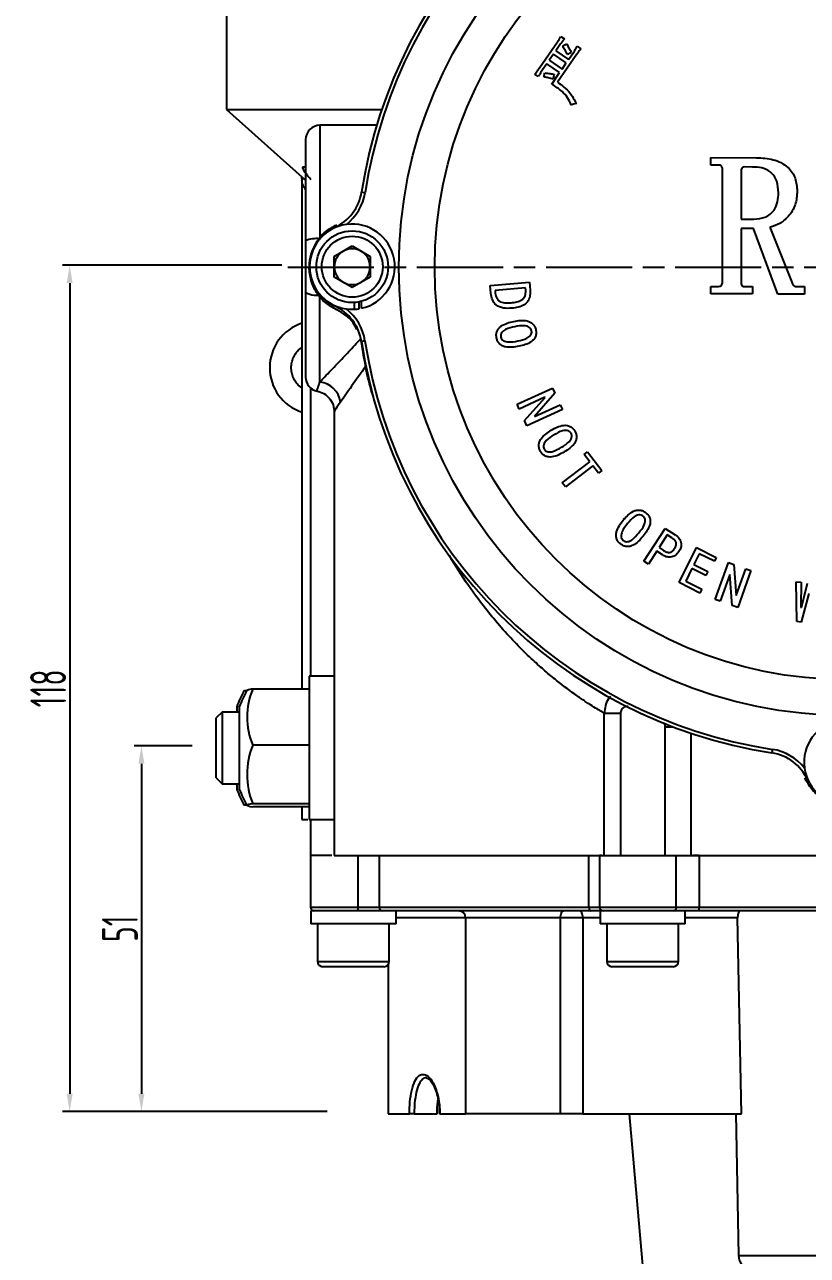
# Model space of a CAD drawing. Header units: millimetres. Extents: x 7829 to 9013, y 2050 to 2917.
# Drawn here: x 8588.3 to 8697.4, y 2568 to 2739.6 of the extents above; entities that cross this region are included whole.
import ezdxf

# ---------------------------------------------------------------- set-up
doc = ezdxf.new("R2010")
doc.units = ezdxf.units.MM
doc.linetypes.add('AM_ISO08W050', pattern=[18, 12, -1.5, 3, -1.5])
doc.layers.add('AM_5', color=3, linetype='Continuous', lineweight=25)
doc.layers.add('AM_7', color=4, linetype='AM_ISO08W050', lineweight=25)
doc.styles.add('工程字', font='gbenor.shx', dxfattribs={"width": 0.707, "bigfont": 'hztxt.shx'})
doc.dimstyles.new('AM_GB$0', dxfattribs={"dimtxt": 3.5, "dimasz": 2.5, "dimexe": 1, "dimexo": 1, "dimgap": 0.5, "dimtad": 1, "dimdsep": 46, "dimtxsty": '工程字', "dimcen": 0, "dimclrd": 256, "dimclre": 256, "dimclrt": 2, "dimadec": 0, "dimazin": 2, "dimtp": 0.1, "dimtm": 0.1, "dimtfac": 0.71, "dimtmove": 0, "dimatfit": 3, "dimfxl": 0, "dimlwd": -1, "dimlwe": -1, "dimarcsym": 0})

# ---------------------------------------------------------------- blocks, each defined once
blk = doc.blocks.new('*D31')
at = {"layer": 'AM_5', "transparency": 16777216}
for p, q in [((8602.99, 2794.08), (8602.99, 2895.52)), ((8818.97, 2894.52), (8605.49, 2894.52)), ((8821.47, 2726.28), (8821.47, 2895.52))]:
    blk.add_line(p, q, dxfattribs=at)
for points in [[(8605.49, 2894.94), (8605.49, 2894.11), (8602.99, 2894.52)], [(8818.97, 2894.94), (8818.97, 2894.11), (8821.47, 2894.52)]]:
    blk.add_solid(points, dxfattribs=at)
at = {"layer": 'Defpoints', "color": 0}
for p in [(8602.99, 2894.52), (8602.99, 2793.08), (8821.47, 2725.28)]:
    blk.add_point(p, dxfattribs=at)
at = {"layer": 'AM_5', "color": 2, "transparency": 16777216, "insert": (8710.95, 2897.52), "char_height": 5, "attachment_point": 5, "style": '工程字'}
blk.add_mtext('215', dxfattribs=at)
blk = doc.blocks.new('*D32')
at = {"layer": 'AM_5', "transparency": 16777216}
for p, q in [((8624.2, 2706.08), (8593.61, 2706.08)), ((8594.61, 2703.58), (8594.61, 2590.58)), ((8630.49, 2588.08), (8593.61, 2588.08))]:
    blk.add_line(p, q, dxfattribs=at)
for points in [[(8594.19, 2703.58), (8595.02, 2703.58), (8594.61, 2706.08)], [(8594.19, 2590.58), (8595.02, 2590.58), (8594.61, 2588.08)]]:
    blk.add_solid(points, dxfattribs=at)
at = {"layer": 'Defpoints', "color": 0}
for p in [(8625.2, 2706.08), (8594.61, 2588.08), (8631.49, 2588.08)]:
    blk.add_point(p, dxfattribs=at)
at = {"layer": 'AM_5', "color": 2, "transparency": 16777216, "insert": (8591.61, 2647.08), "char_height": 5, "attachment_point": 5, "rotation": 90, "style": '工程字'}
blk.add_mtext('118', dxfattribs=at)
blk = doc.blocks.new('*D33')
at = {"layer": 'AM_5', "transparency": 16777216}
for p, q in [((8611.7, 2639.08), (8603.61, 2639.08)), ((8604.61, 2636.58), (8604.61, 2590.58)), ((8630.49, 2588.08), (8603.61, 2588.08))]:
    blk.add_line(p, q, dxfattribs=at)
for points in [[(8604.19, 2636.58), (8605.02, 2636.58), (8604.61, 2639.08)], [(8604.19, 2590.58), (8605.02, 2590.58), (8604.61, 2588.08)]]:
    blk.add_solid(points, dxfattribs=at)
at = {"layer": 'Defpoints', "color": 0}
for p in [(8612.7, 2639.08), (8604.61, 2588.08), (8631.49, 2588.08)]:
    blk.add_point(p, dxfattribs=at)
at = {"layer": 'AM_5', "color": 2, "transparency": 16777216, "insert": (8601.61, 2613.58), "char_height": 5, "attachment_point": 5, "rotation": 90, "style": '工程字'}
blk.add_mtext('51', dxfattribs=at)

msp = doc.modelspace()

# ---------------------------------------------------------------- linework, layer by layer
at = {"color": 7, "linetype": 'Continuous', "lineweight": 25}
for p, q in [((8616.491, 2760.779), (8616.491, 2727.779)), ((8660.102, 2733.573), (8662.609, 2737.2)), ((8663.03, 2736.91), (8662.376, 2735.964)), ((8663.092, 2737.955), (8663.565, 2737.628)), ((8665.364, 2736.576), (8665.862, 2736.232)), ((8662.048, 2735.49), (8661.449, 2734.623)), ((8661.449, 2734.623), (8663.236, 2733.388)), ((8663.835, 2734.254), (8662.048, 2735.49)), ((8662.376, 2735.964), (8664.163, 2734.728)), ((8665.31, 2735.488), (8662.603, 2731.573)), ((8664.163, 2734.728), (8664.89, 2735.779)), ((8661.122, 2734.151), (8660.522, 2733.283)), ((8662.909, 2732.915), (8661.122, 2734.151)), ((8661.8, 2731.311), (8662.909, 2732.915)), ((8663.236, 2733.388), (8663.835, 2734.254)), ((8659.913, 2732.346), (8659.44, 2732.673)), ((8616.491, 2727.779), (8626.996, 2718.345)), ((8616.491, 2727.779), (8638.12, 2727.779)), ((8637.413, 2725.572), (8629.491, 2725.572)), ((8629.491, 2725.572), (8629.491, 2709.747)), ((8683.991, 2720.019), (8683.992, 2721.06)), ((8683.992, 2721.06), (8690.365, 2721.053)), ((8684.898, 2720.018), (8683.991, 2720.019)), ((8685.592, 2703.718), (8685.609, 2719.399)), ((8689.79, 2719.752), (8688.635, 2719.754)), ((8626.918, 2718.358), (8626.991, 2717.895)), ((8626.955, 2718.383), (8626.937, 2718.371)), ((8626.961, 2718.389), (8627.001, 2718.35)), ((8626.991, 2717.895), (8626.991, 2646.969)), ((8688.211, 2719.16), (8688.204, 2712.466)), ((8635.299, 2716.265), (8635.793, 2716.189)), ((8688.204, 2712.466), (8689.993, 2712.464)), ((8631.535, 2711.33), (8631.56, 2711.275)), ((8688.203, 2711.165), (8688.194, 2703.694)), ((8689.927, 2711.163), (8688.203, 2711.165)), ((8693.321, 2702.05), (8689.927, 2711.163)), ((8692.213, 2711.368), (8695.27, 2703.683)), ((8631.491, 2707.299), (8633.991, 2708.742)), ((8631.491, 2704.412), (8631.491, 2707.299)), ((8633.991, 2708.742), (8636.491, 2707.299)), ((8636.491, 2707.299), (8636.491, 2704.412)), ((8627.991, 2705.779), (8628.025, 2706.015)), ((8633.991, 2702.969), (8631.491, 2704.412)), ((8636.491, 2704.412), (8633.991, 2702.969)), ((8653.23, 2703.22), (8658.688, 2703.691)), ((8653.324, 2702.135), (8653.23, 2703.22)), ((8658.145, 2702.905), (8653.9, 2702.538)), ((8653.9, 2702.538), (8653.93, 2702.187)), ((8658.175, 2702.554), (8658.145, 2702.905)), ((8658.688, 2703.691), (8658.781, 2702.606)), ((8683.971, 2702.06), (8683.972, 2703.101)), ((8689.807, 2702.054), (8683.971, 2702.06)), ((8683.972, 2703.101), (8684.879, 2703.1)), ((8688.641, 2703.096), (8689.808, 2703.095)), ((8689.808, 2703.095), (8689.807, 2702.054)), ((8697.042, 2702.046), (8693.321, 2702.05)), ((8695.876, 2703.088), (8697.043, 2703.087)), ((8697.043, 2703.087), (8697.042, 2702.046)), ((8629.491, 2689.777), (8629.491, 2701.81)), ((8631.523, 2700.386), (8631.548, 2700.441)), ((8634.31, 2699.924), (8634.31, 2700.865)), ((8634.966, 2699.996), (8634.966, 2700.951)), ((8635.268, 2700.054), (8635.268, 2701.021)), ((8635.298, 2695.295), (8635.188, 2695.68)), ((8635.77, 2695.518), (8635.275, 2695.442)), ((8628.162, 2688.983), (8628.162, 2648.779)), ((8656.965, 2686.687), (8661.919, 2688.948)), ((8661.919, 2688.948), (8662.25, 2688.223)), ((8657.27, 2686.02), (8656.965, 2686.687)), ((8660.862, 2687.66), (8657.27, 2686.02)), ((8658.011, 2684.397), (8660.875, 2687.631)), ((8662.25, 2688.223), (8659.385, 2684.99)), ((8659.398, 2684.961), (8662.991, 2686.601)), ((8660.875, 2687.631), (8660.862, 2687.66)), ((8662.991, 2686.601), (8663.295, 2685.935)), ((8631.491, 2685.622), (8631.491, 2623.779)), ((8663.295, 2685.935), (8658.341, 2683.674)), ((8659.385, 2684.99), (8659.398, 2684.961)), ((8658.341, 2683.674), (8658.011, 2684.397)), ((8666.322, 2679.683), (8666.8, 2680.052)), ((8666.8, 2680.052), (8668.797, 2677.463)), ((8663.277, 2675.732), (8667.097, 2678.678)), ((8667.544, 2678.099), (8663.723, 2675.153)), ((8667.097, 2678.678), (8666.322, 2679.683)), ((8668.319, 2677.094), (8667.544, 2678.099)), ((8668.797, 2677.463), (8668.319, 2677.094)), ((8663.723, 2675.153), (8663.277, 2675.732)), ((8671.951, 2670.621), (8671.799, 2670.754)), ((8674.665, 2664.79), (8677.621, 2669.384)), ((8677.911, 2668.476), (8676.77, 2666.702)), ((8677.621, 2669.384), (8679.018, 2668.485)), ((8678.529, 2668.078), (8677.911, 2668.476)), ((8676.442, 2666.192), (8675.282, 2664.392)), ((8677.221, 2665.691), (8676.442, 2666.192)), ((8676.77, 2666.702), (8677.387, 2666.304)), ((8679.548, 2661.815), (8681.965, 2666.713)), ((8681.965, 2666.713), (8684.743, 2665.342)), ((8675.282, 2664.392), (8674.665, 2664.79)), ((8682.354, 2665.844), (8681.605, 2664.326)), ((8681.605, 2664.326), (8683.553, 2663.364)), ((8684.474, 2664.797), (8682.354, 2665.844)), ((8684.743, 2665.342), (8684.474, 2664.797)), ((8684.59, 2659.474), (8686.43, 2664.625)), ((8686.43, 2664.625), (8687.184, 2664.356)), ((8687.184, 2664.356), (8687.505, 2660.028)), ((8681.336, 2663.782), (8680.474, 2662.035)), ((8683.284, 2662.82), (8681.336, 2663.782)), ((8683.553, 2663.364), (8683.284, 2662.82)), ((8686.619, 2662.962), (8685.284, 2659.226)), ((8686.648, 2662.951), (8686.619, 2662.962)), ((8686.971, 2658.624), (8686.648, 2662.951)), ((8687.536, 2660.018), (8688.871, 2663.754)), ((8689.563, 2663.506), (8687.723, 2658.354)), ((8688.871, 2663.754), (8689.563, 2663.506)), ((8682.469, 2660.373), (8679.548, 2661.815)), ((8680.474, 2662.035), (8682.737, 2660.917)), ((8682.737, 2660.917), (8682.469, 2660.373)), ((8695.887, 2661.947), (8696.582, 2661.868)), ((8695.953, 2656.398), (8695.887, 2661.947)), ((8696.582, 2661.868), (8696.534, 2658.381)), ((8696.597, 2658.374), (8697.467, 2661.766)), ((8685.284, 2659.226), (8684.59, 2659.474)), ((8687.505, 2660.028), (8687.536, 2660.018)), ((8697.62, 2660.306), (8696.585, 2656.325)), ((8687.723, 2658.354), (8686.971, 2658.624)), ((8696.534, 2658.381), (8696.597, 2658.374)), ((8696.585, 2656.325), (8695.953, 2656.398)), ((8631.491, 2648.779), (8627.991, 2648.779)), ((8618.963, 2646.779), (8619.331, 2646.779)), ((8627.991, 2646.969), (8620.124, 2646.969)), ((8615.853, 2643.779), (8615.041, 2642.967)), ((8618.256, 2643.779), (8615.853, 2643.779)), ((8615.853, 2643.779), (8615.853, 2633.779)), ((8617.888, 2644.529), (8617.888, 2643.779)), ((8618.256, 2644.529), (8618.256, 2633.029)), ((8615.041, 2634.591), (8615.041, 2642.967)), ((8669.136, 2623.779), (8669.136, 2643.608)), ((8669.136, 2643.608), (8671.396, 2643.608)), ((8671.396, 2643.608), (8671.396, 2623.779)), ((8677.624, 2623.779), (8677.624, 2641.724)), ((8677.624, 2641.724), (8678.717, 2641.724)), ((8681.212, 2640.833), (8681.212, 2623.779)), ((8627.991, 2639.174), (8620.124, 2639.174)), ((8692.581, 2638.58), (8692.505, 2638.086)), ((8615.041, 2634.591), (8615.853, 2633.779)), ((8615.853, 2633.779), (8618.256, 2633.779)), ((8617.888, 2633.779), (8617.888, 2633.029)), ((8619.331, 2630.779), (8618.963, 2630.779)), ((8627.991, 2630.984), (8620.124, 2630.984)), ((8627.991, 2630.588), (8620.124, 2630.588)), ((8626.991, 2630.588), (8626.991, 2628.779)), ((8627.991, 2628.779), (8631.491, 2628.779)), ((8628.162, 2628.779), (8628.162, 2623.779)), ((8628.162, 2623.779), (8628.162, 2616.579)), ((8631.14, 2623.779), (8628.162, 2623.779)), ((8634.816, 2616.579), (8634.816, 2623.779)), ((8637.77, 2623.779), (8637.77, 2616.579)), ((8666.985, 2616.579), (8666.985, 2623.779)), ((8668.481, 2623.779), (8668.481, 2616.579)), ((8671.396, 2623.779), (8677.624, 2623.779)), ((8679.161, 2616.579), (8679.161, 2623.779)), ((8682.333, 2623.779), (8681.496, 2623.779)), ((8682.333, 2623.779), (8682.333, 2616.579)), ((8628.162, 2616.579), (8634.816, 2616.579)), ((8634.816, 2616.579), (8637.77, 2616.579)), ((8637.77, 2616.579), (8666.985, 2616.579)), ((8666.985, 2616.579), (8668.481, 2616.579)), ((8668.481, 2616.579), (8679.161, 2616.579)), ((8679.161, 2616.579), (8682.333, 2616.579)), ((8682.333, 2616.579), (8723.649, 2616.579)), ((8628.222, 2616.079), (8628.222, 2614.279)), ((8636.155, 2616.079), (8628.222, 2616.079)), ((8638.208, 2616.079), (8636.155, 2616.079)), ((8667.226, 2616.079), (8638.208, 2616.079)), ((8640.102, 2614.279), (8640.102, 2616.079)), ((8649.797, 2615.079), (8640.102, 2615.079)), ((8649.797, 2615.079), (8649.797, 2587.779)), ((8663.021, 2615.079), (8649.797, 2615.079)), ((8663.021, 2587.779), (8663.021, 2615.079)), ((8666.156, 2615.079), (8663.021, 2615.079)), ((8666.156, 2615.079), (8666.156, 2587.779)), ((8668.541, 2615.079), (8666.156, 2615.079)), ((8668.541, 2616.079), (8667.226, 2616.079)), ((8668.541, 2616.079), (8668.541, 2614.279)), ((8679.847, 2616.079), (8668.541, 2616.079)), ((8682.472, 2616.079), (8679.847, 2616.079)), ((8680.421, 2614.279), (8680.421, 2616.079)), ((8687.72, 2615.079), (8680.421, 2615.079)), ((8723.51, 2616.079), (8682.472, 2616.079)), ((8688.261, 2587.779), (8687.72, 2615.079)), ((8640.102, 2614.279), (8628.222, 2614.279)), ((8629.162, 2614.279), (8629.162, 2609.029)), ((8639.162, 2609.029), (8639.162, 2614.279)), ((8680.421, 2614.279), (8668.541, 2614.279)), ((8669.481, 2614.279), (8669.481, 2609.029)), ((8679.481, 2609.029), (8679.481, 2614.279)), ((8629.162, 2609.029), (8630.627, 2609.029)), ((8631.157, 2608.279), (8629.912, 2608.279)), ((8630.627, 2609.029), (8639.162, 2609.029)), ((8638.412, 2608.279), (8631.157, 2608.279)), ((8638.991, 2608.552), (8638.991, 2587.779)), ((8669.481, 2609.029), (8674.481, 2609.029)), ((8674.481, 2608.279), (8670.231, 2608.279)), ((8674.481, 2609.029), (8679.481, 2609.029)), ((8678.731, 2608.279), (8674.481, 2608.279)), ((8638.991, 2587.779), (8641.964, 2587.779)), ((8642.632, 2587.779), (8641.964, 2587.779)), ((8642.632, 2587.779), (8645.838, 2587.779)), ((8646.206, 2587.779), (8646.15, 2587.779)), ((8646.206, 2587.779), (8649.797, 2587.779)), ((8663.021, 2587.779), (8649.797, 2587.779)), ((8666.156, 2587.779), (8663.021, 2587.779)), ((8666.156, 2587.779), (8688.261, 2587.779)), ((8672.591, 2587.779), (8678.468, 2520.605)), ((8687.485, 2587.779), (8687.83, 2568.044)), ((8687.83, 2568.044), (8718.153, 2568.044))]:
    msp.add_line(p, q, dxfattribs=at)
at = {"color": 7, "linetype": 'Continuous', "lineweight": 25, "flags": 128}
for points in [[(8629.491, 2701.81), (8629.101, 2701.821), (8628.726, 2701.853), (8628.38, 2701.905), (8628.077, 2701.975), (8627.828, 2702.06), (8627.643, 2702.157), (8627.53, 2702.263), (8627.491, 2702.373)], [(8620.124, 2630.984), (8619.779, 2630.936), (8619.531, 2630.886), (8619.381, 2630.837), (8619.331, 2630.786), (8619.381, 2630.736), (8619.531, 2630.686), (8619.779, 2630.637), (8620.124, 2630.588)], [(8666.985, 2616.579), (8666.989, 2616.481), (8667.003, 2616.388), (8667.025, 2616.301), (8667.056, 2616.225), (8667.092, 2616.163), (8667.134, 2616.117), (8667.179, 2616.088), (8667.226, 2616.079)], [(8682.472, 2616.079), (8682.445, 2616.088), (8682.419, 2616.117), (8682.395, 2616.163), (8682.374, 2616.225), (8682.356, 2616.301), (8682.344, 2616.388), (8682.336, 2616.481), (8682.333, 2616.579)], [(8663.021, 2615.079), (8663.03, 2615.274), (8663.057, 2615.462), (8663.1, 2615.634), (8663.159, 2615.786), (8663.23, 2615.91), (8663.311, 2616.003), (8663.399, 2616.06), (8663.49, 2616.079)], [(8666.156, 2615.079), (8666.145, 2615.274), (8666.112, 2615.462), (8666.059, 2615.634), (8665.987, 2615.786), (8665.9, 2615.91), (8665.8, 2616.003), (8665.693, 2616.06), (8665.58, 2616.079)]]:
    msp.add_lwpolyline(points, dxfattribs=at)
at = {"color": 7, "linetype": 'Continuous', "lineweight": 25}
for centre, radius in [((8702.991, 2705.779), 62.5), ((8702.991, 2705.779), 57.5), ((8633.991, 2705.855), 5), ((8633.991, 2705.855), 4.25)]:
    msp.add_circle(centre, radius, dxfattribs=at)
for centre, radius, start, end in [((8702.991, 2705.779), 68.5, 98.67897, 171.19414), ((8702.991, 2705.779), 68, 98.67897, 171.19414), ((8629.491, 2723.572), 2, 90, 180), ((8628.875, 2717.26), 6.5, 294.1596, 351.19414), ((8628.875, 2717.26), 7, 307.935, 351.19414), ((8633.991, 2705.855), 6, 114.1596, 245.71351), ((8633.991, 2705.855), 5.94, 282.41467, 273.08092), ((8628.975, 2706.196), 3.58, 82.77519, 114.48301), ((8633.991, 2705.855), 2.5, 120, 180), ((8633.991, 2705.855), 2.5, 60, 120), ((8633.991, 2705.855), 2.5, 0, 60), ((8633.991, 2705.855), 2.5, 180, 240), ((8633.991, 2705.855), 2.5, 300, 0), ((8633.991, 2705.855), 2.5, 240, 300), ((8628.85, 2694.462), 6.5, 8.67897, 65.71351), ((8628.85, 2694.462), 7, 8.67897, 51.9381), ((8633.991, 2705.855), 5.94, 273.08092, 279.44149), ((8628.991, 2691.779), 6.5, 107.92021, 252.07979), ((8702.991, 2705.779), 68.5, 188.67897, 261.19414), ((8702.991, 2705.779), 68, 188.67897, 261.19414), ((8629.491, 2690.478), 2, 180, 259.41639), ((8629.135, 2686.547), 3.249, 7.78284, 83.71366), ((8632.819, 2638.779), 16, 150, 158.93818), ((8633.187, 2638.779), 16, 149.96964, 158.93818), ((8629.331, 2643.072), 9.998, 157.05661, 202.94339), ((8620.103, 2645.27), 1.699, 89.29725, 116.85264), ((8702.915, 2636.779), 5.94, 12.41467, 3.08092), ((8630.323, 2635.079), 10.991, 158.12381, 201.87619), ((8691.51, 2631.663), 7, 37.935, 81.19414), ((8691.51, 2631.663), 6.5, 24.1596, 81.19414), ((8632.819, 2638.779), 16, 201.06182, 210), ((8633.187, 2638.779), 16, 201.06182, 210.03036), ((8628.662, 2616.579), 0.5, 180, 270), ((8633.629, 2616.455), 1.193, 341.61151, 5.94028), ((8638.241, 2616.55), 0.472, 176.45326, 265.94788), ((8668.981, 2616.579), 0.5, 180, 270), ((8678.708, 2616.53), 0.455, 277.92066, 6.17043), ((8648.797, 2615.079), 1, 0, 90), ((8629.912, 2609.029), 0.75, 180, 270), ((8638.412, 2609.029), 0.75, 270, 0), ((8670.231, 2609.029), 0.75, 180, 270), ((8678.731, 2609.029), 0.75, 270, 0), ((8689.829, 2568.079), 2, 181, 270)]:
    msp.add_arc(centre, radius, start, end, dxfattribs=at)
for points, knots in [([(8662.609, 2737.2), (8662.703, 2737.339), (8662.87, 2737.586), (8663.024, 2737.842), (8663.092, 2737.955)], [0, 0, 0, 0, 0.55998517, 1, 1, 1, 1]), ([(8663.565, 2737.628), (8663.461, 2737.497), (8663.276, 2737.262), (8663.105, 2737.018), (8663.03, 2736.91)], [0, 0, 0, 0, 0.55998233, 1, 1, 1, 1]), ([(8663.291, 2736.613), (8663.411, 2736.66), (8663.625, 2736.745), (8663.816, 2736.874), (8663.9, 2736.93)], [0, 0, 0, 0, 0.5600947, 1, 1, 1, 1]), ([(8664.015, 2735.414), (8663.891, 2735.645), (8663.67, 2736.057), (8663.407, 2736.443), (8663.291, 2736.613)], [0, 0, 0, 0, 0.56002331, 1, 1, 1, 1]), ([(8663.9, 2736.93), (8663.969, 2736.791), (8664.082, 2736.562), (8664.255, 2736.25), (8664.399, 2735.984), (8664.489, 2735.804), (8664.534, 2735.715)], [0, 0, 0, 0, 0.3399647, 0.5599825, 0.7799972, 1, 1, 1, 1]), ([(8664.89, 2735.779), (8664.981, 2735.927), (8665.143, 2736.19), (8665.296, 2736.458), (8665.364, 2736.576)], [0, 0, 0, 0, 0.5600049, 1, 1, 1, 1]), ([(8664.534, 2735.715), (8664.433, 2735.666), (8664.252, 2735.579), (8664.087, 2735.464), (8664.015, 2735.414)], [0, 0, 0, 0, 0.5597588, 1, 1, 1, 1]), ([(8665.862, 2736.232), (8665.754, 2736.097), (8665.562, 2735.855), (8665.387, 2735.6), (8665.31, 2735.488)], [0, 0, 0, 0, 0.5599127, 1, 1, 1, 1]), ([(8659.44, 2732.673), (8659.567, 2732.839), (8659.793, 2733.134), (8660.008, 2733.439), (8660.102, 2733.573)], [0, 0, 0, 0, 0.5599904, 1, 1, 1, 1]), ([(8660.522, 2733.283), (8660.405, 2733.11), (8660.197, 2732.801), (8659.999, 2732.485), (8659.913, 2732.346)], [0, 0, 0, 0, 0.5599939, 1, 1, 1, 1]), ([(8660.753, 2732.269), (8660.764, 2732.383), (8660.783, 2732.587), (8660.813, 2732.789), (8660.826, 2732.878)], [0, 0, 0, 0, 0.5599761, 1, 1, 1, 1]), ([(8662.016, 2732.018), (8661.784, 2732.082), (8661.369, 2732.198), (8660.941, 2732.247), (8660.753, 2732.269)], [0, 0, 0, 0, 0.5599048, 1, 1, 1, 1]), ([(8660.826, 2732.878), (8661.075, 2732.847), (8661.519, 2732.791), (8661.958, 2732.701), (8662.151, 2732.662)], [0, 0, 0, 0, 0.5600374, 1, 1, 1, 1]), ([(8664.517, 2728.385), (8664.366, 2728.737), (8664.065, 2729.441), (8663.122, 2730.45), (8662.302, 2730.984), (8661.8, 2731.311)], [0, 0, 0, 0, 0.2800029, 0.5596281, 1, 1, 1, 1]), ([(8662.151, 2732.662), (8662.119, 2732.543), (8662.062, 2732.331), (8662.03, 2732.113), (8662.016, 2732.018)], [0, 0, 0, 0, 0.5601524, 1, 1, 1, 1]), ([(8662.603, 2731.573), (8663.222, 2731.123), (8664.327, 2730.319), (8664.959, 2729.115), (8665.237, 2728.585)], [0, 0, 0, 0, 0.5605856, 1, 1, 1, 1]), ([(8665.237, 2728.585), (8665.097, 2728.566), (8664.847, 2728.532), (8664.618, 2728.43), (8664.517, 2728.385)], [0, 0, 0, 0, 0.5607327, 1, 1, 1, 1]), ([(8627.491, 2723.529), (8627.491, 2723.518), (8627.491, 2723.491), (8627.491, 2722.831), (8627.491, 2721.617), (8627.491, 2719.841), (8627.491, 2717.608), (8627.491, 2715.038), (8627.491, 2712.297), (8627.491, 2710.386), (8627.491, 2709.454)], [0, 0, 0, 0, 0.0933392, 0.2204792, 0.3521561, 0.4862245, 0.6202929, 0.7519698, 0.8791099, 1, 1, 1, 1]), ([(8690.365, 2721.053), (8691.143, 2721.014), (8692.695, 2720.936), (8694.707, 2719.943), (8695.884, 2718.228), (8695.972, 2717.001), (8696.017, 2716.386)], [0, 0, 0, 0, 0.2810392, 0.5602761, 0.7796325, 1, 1, 1, 1]), ([(8628.292, 2717.959), (8628.22, 2718.036), (8627.733, 2718.557), (8627.245, 2719.244), (8626.986, 2719.843), (8627.362, 2719.789), (8627.504, 2719.768)], [0, 0, 0, 0, 0.0621952, 0.4222236, 0.7811657, 1, 1, 1, 1]), ([(8685.609, 2719.399), (8685.607, 2719.467), (8685.602, 2719.605), (8685.538, 2719.807), (8685.308, 2720.022), (8685.067, 2720.02), (8684.898, 2720.018)], [0, 0, 0, 0, 0.1859236, 0.3761413, 0.5613875, 1, 1, 1, 1]), ([(8688.635, 2719.754), (8688.565, 2719.746), (8688.459, 2719.734), (8688.341, 2719.655), (8688.21, 2719.488), (8688.211, 2719.306), (8688.211, 2719.16)], [0, 0, 0, 0, 0.2501997, 0.3760768, 0.5013562, 1, 1, 1, 1]), ([(8693.414, 2716.157), (8693.379, 2716.705), (8693.311, 2717.797), (8692.408, 2719.138), (8691.076, 2719.695), (8690.219, 2719.733), (8689.79, 2719.752)], [0, 0, 0, 0, 0.2805488, 0.5587988, 0.7789009, 1, 1, 1, 1]), ([(8627.491, 2716.631), (8627.386, 2716.775), (8627.17, 2717.072), (8627.02, 2717.494), (8627, 2717.77), (8626.991, 2717.895)], [0, 0, 0, 0, 0.3421383, 0.7020457, 1, 1, 1, 1]), ([(8627.001, 2718.35), (8627.037, 2718.315), (8627.17, 2718.184), (8627.356, 2718.054), (8627.491, 2717.959)], [0, 0, 0, 0, 0.2724192, 1, 1, 1, 1]), ([(8689.993, 2712.464), (8690.528, 2712.518), (8691.596, 2712.624), (8692.839, 2713.595), (8693.353, 2714.9), (8693.393, 2715.738), (8693.414, 2716.157)], [0, 0, 0, 0, 0.279886, 0.5587107, 0.7788981, 1, 1, 1, 1]), ([(8696.017, 2716.386), (8695.975, 2715.742), (8695.893, 2714.455), (8694.916, 2712.907), (8693.665, 2711.803), (8692.696, 2711.513), (8692.213, 2711.368)], [0, 0, 0, 0, 0.2803628, 0.5596047, 0.780272, 1, 1, 1, 1]), ([(8628.743, 2708.678), (8628.833, 2708.892), (8629.164, 2709.679), (8630.207, 2710.793), (8631.287, 2711.403), (8631.828, 2711.708)], [0, 0, 0, 0, 0.1575678, 0.5787839, 1, 1, 1, 1]), ([(8627.491, 2709.454), (8627.491, 2708.858), (8627.491, 2707.672), (8627.491, 2706.039), (8627.491, 2704.621), (8627.491, 2703.536), (8627.491, 2702.756), (8627.491, 2702.373)], [0, 0, 0, 0, 0.25100625, 0.50011387, 0.66505376, 0.83519405, 1, 1, 1, 1]), ([(8627.491, 2702.373), (8627.491, 2701.475), (8627.491, 2699.634), (8627.491, 2697.086), (8627.491, 2694.779), (8627.491, 2692.869), (8627.491, 2691.481), (8627.491, 2690.628), (8627.491, 2690.531), (8627.491, 2690.485)], [0, 0, 0, 0, 0.1338375, 0.2745942, 0.4203737, 0.5688008, 0.7172279, 0.8630074, 1, 1, 1, 1]), ([(8656.235, 2700.071), (8655.854, 2700.052), (8655.095, 2700.012), (8654.053, 2700.41), (8653.467, 2701.245), (8653.372, 2701.838), (8653.324, 2702.135)], [0, 0, 0, 0, 0.2813033, 0.5596079, 0.7794179, 1, 1, 1, 1]), ([(8653.93, 2702.187), (8653.973, 2701.937), (8654.037, 2701.56), (8654.356, 2701.16), (8654.785, 2700.888), (8655.422, 2700.795), (8655.92, 2700.823), (8656.17, 2700.837)], [0, 0, 0, 0, 0.2491576, 0.3742089, 0.4992119, 0.7491473, 1, 1, 1, 1]), ([(8656.17, 2700.837), (8656.42, 2700.867), (8656.919, 2700.925), (8657.534, 2701.129), (8657.917, 2701.466), (8658.177, 2701.911), (8658.176, 2702.297), (8658.175, 2702.554)], [0, 0, 0, 0, 0.2508687, 0.5007925, 0.6258298, 0.7509165, 1, 1, 1, 1]), ([(8658.781, 2702.606), (8658.791, 2702.348), (8658.81, 2701.832), (8658.573, 2701.072), (8657.97, 2700.478), (8657.14, 2700.18), (8656.537, 2700.108), (8656.235, 2700.071)], [0, 0, 0, 0, 0.1870714, 0.373421, 0.5592053, 0.7792806, 1, 1, 1, 1]), ([(8684.879, 2703.1), (8684.996, 2703.105), (8685.158, 2703.111), (8685.359, 2703.166), (8685.505, 2703.268), (8685.585, 2703.474), (8685.589, 2703.636), (8685.592, 2703.718)], [0, 0, 0, 0, 0.3138295, 0.4373465, 0.5603309, 0.7793924, 1, 1, 1, 1]), ([(8688.194, 2703.694), (8688.196, 2703.615), (8688.2, 2703.457), (8688.262, 2703.226), (8688.453, 2703.116), (8688.578, 2703.103), (8688.641, 2703.096)], [0, 0, 0, 0, 0.28095, 0.5593913, 0.7788725, 1, 1, 1, 1]), ([(8695.27, 2703.683), (8695.343, 2703.53), (8695.443, 2703.319), (8695.676, 2703.112), (8695.809, 2703.096), (8695.876, 2703.088)], [0, 0, 0, 0, 0.56098724, 0.77949167, 1, 1, 1, 1]), ([(8634.658, 2697.125), (8634.498, 2697.428), (8634.105, 2698.172), (8633.138, 2699.136), (8632.264, 2699.612), (8631.828, 2699.85)], [0, 0, 0, 0, 0.2566224, 0.6283112, 1, 1, 1, 1]), ([(8654.113, 2695.926), (8654.092, 2696.082), (8654.05, 2696.394), (8654.159, 2696.862), (8654.405, 2697.27), (8654.871, 2697.699), (8655.599, 2698.025), (8656.209, 2698.167), (8656.515, 2698.238)], [0, 0, 0, 0, 0.12498394, 0.24983531, 0.37477253, 0.49976911, 0.74957079, 1, 1, 1, 1]), ([(8656.667, 2697.486), (8656.222, 2697.398), (8655.558, 2697.265), (8654.901, 2696.797), (8654.684, 2696.386), (8654.7, 2696.16), (8654.708, 2696.047)], [0, 0, 0, 0, 0.5017643, 0.750114, 0.8752496, 1, 1, 1, 1]), ([(8656.515, 2698.238), (8656.822, 2698.291), (8657.435, 2698.397), (8658.228, 2698.38), (8658.819, 2698.162), (8659.197, 2697.877), (8659.475, 2697.489), (8659.555, 2697.187), (8659.595, 2697.035)], [0, 0, 0, 0, 0.2504267, 0.5002199, 0.6252041, 0.7501088, 0.8749784, 1, 1, 1, 1]), ([(8659, 2696.914), (8658.965, 2697.021), (8658.894, 2697.235), (8658.629, 2697.455), (8658.326, 2697.601), (8657.655, 2697.672), (8657.106, 2697.569), (8656.667, 2697.486)], [0, 0, 0, 0, 0.1245193, 0.2493215, 0.3743205, 0.4995197, 1, 1, 1, 1]), ([(8657.066, 2695.513), (8657.502, 2695.6), (8658.154, 2695.728), (8658.814, 2696.175), (8659.025, 2696.58), (8659.009, 2696.803), (8659, 2696.914)], [0, 0, 0, 0, 0.5019702, 0.750189, 0.8752089, 1, 1, 1, 1]), ([(8659.595, 2697.035), (8659.616, 2696.881), (8659.659, 2696.572), (8659.555, 2696.109), (8659.312, 2695.705), (8658.846, 2695.286), (8658.124, 2694.97), (8657.52, 2694.831), (8657.218, 2694.762)], [0, 0, 0, 0, 0.12501219, 0.24983519, 0.37471981, 0.49969313, 0.74955744, 1, 1, 1, 1]), ([(8629.491, 2689.777), (8629.711, 2690.014), (8630.153, 2690.491), (8630.999, 2691.377), (8632.101, 2692.528), (8633.501, 2693.991), (8634.631, 2695.217), (8635.198, 2695.832)], [0, 0, 0, 0, 0.1642747, 0.3306088, 0.5005886, 0.7492981, 1, 1, 1, 1]), ([(8636.937, 2687.736), (8636.882, 2687.903), (8636.083, 2690.356), (8635.676, 2692.913), (8635.298, 2695.295)], [0, 0, 0, 0, 0.0682507, 1, 1, 1, 1]), ([(8657.218, 2694.762), (8656.91, 2694.708), (8656.296, 2694.602), (8655.503, 2694.61), (8654.905, 2694.811), (8654.519, 2695.085), (8654.235, 2695.471), (8654.154, 2695.774), (8654.113, 2695.926)], [0, 0, 0, 0, 0.25043568, 0.50028421, 0.62528584, 0.75018577, 0.87500874, 1, 1, 1, 1]), ([(8654.708, 2696.047), (8654.745, 2695.94), (8654.819, 2695.727), (8655.18, 2695.439), (8655.969, 2695.289), (8656.626, 2695.424), (8657.066, 2695.513)], [0, 0, 0, 0, 0.12466374, 0.24970776, 0.4982423, 1, 1, 1, 1]), ([(8625.491, 2691.779), (8625.505, 2692.019), (8625.533, 2692.498), (8625.762, 2693.188), (8626.116, 2693.815), (8626.533, 2694.31), (8626.86, 2694.54), (8626.991, 2694.632)], [0, 0, 0, 0, 0.2142285, 0.4285367, 0.6427279, 0.8570752, 1, 1, 1, 1]), ([(8626.991, 2688.926), (8626.86, 2689.018), (8626.533, 2689.248), (8626.116, 2689.743), (8625.76, 2690.372), (8625.533, 2691.062), (8625.505, 2691.542), (8625.491, 2691.779)], [0, 0, 0, 0, 0.1429248, 0.3571278, 0.5714869, 0.7880224, 1, 1, 1, 1]), ([(8635.891, 2692), (8635.192, 2691.013), (8633.793, 2689.04), (8632.834, 2687.671), (8632.355, 2686.987)], [0, 0, 0, 0, 0.5000836, 1, 1, 1, 1]), ([(8629.133, 2688.565), (8629.115, 2688.556), (8629.057, 2688.526), (8629.162, 2688.874), (8629.38, 2689.473), (8629.491, 2689.777)], [0, 0, 0, 0, 0.17669405, 0.58126999, 1, 1, 1, 1]), ([(8629.108, 2688.514), (8629.425, 2688.42), (8630.076, 2688.225), (8630.866, 2687.524), (8631.395, 2686.615), (8631.46, 2685.947), (8631.491, 2685.622)], [0, 0, 0, 0, 0.2449926, 0.5021458, 0.7581525, 1, 1, 1, 1]), ([(8632.355, 2686.987), (8632.108, 2686.64), (8631.614, 2685.943), (8631.532, 2685.729), (8631.491, 2685.622)], [0, 0, 0, 0, 0.4992034, 1, 1, 1, 1]), ([(8661.729, 2683.057), (8661.999, 2683.209), (8662.537, 2683.513), (8663.285, 2683.761), (8663.911, 2683.753), (8664.359, 2683.614), (8664.748, 2683.342), (8664.924, 2683.086), (8665.013, 2682.958)], [0, 0, 0, 0, 0.2504377, 0.5002206, 0.6251887, 0.7501104, 0.8749711, 1, 1, 1, 1]), ([(8660.252, 2680.093), (8660.18, 2680.232), (8660.036, 2680.511), (8659.984, 2680.985), (8660.077, 2681.449), (8660.371, 2682.005), (8660.943, 2682.553), (8661.467, 2682.889), (8661.729, 2683.057)], [0, 0, 0, 0, 0.1250157, 0.2498203, 0.3747496, 0.4997423, 0.7495563, 1, 1, 1, 1]), ([(8662.122, 2682.404), (8661.736, 2682.173), (8661.159, 2681.828), (8660.699, 2681.17), (8660.635, 2680.714), (8660.724, 2680.507), (8660.769, 2680.404)], [0, 0, 0, 0, 0.5017326, 0.7501549, 0.8752958, 1, 1, 1, 1]), ([(8664.496, 2682.646), (8664.427, 2682.734), (8664.289, 2682.91), (8663.864, 2683.073), (8663.072, 2682.982), (8662.503, 2682.636), (8662.122, 2682.404)], [0, 0, 0, 0, 0.1248508, 0.2499927, 0.4981746, 1, 1, 1, 1]), ([(8663.153, 2680.691), (8663.533, 2680.916), (8664.101, 2681.254), (8664.569, 2681.892), (8664.629, 2682.342), (8664.54, 2682.545), (8664.496, 2682.646)], [0, 0, 0, 0, 0.5019239, 0.7502061, 0.8751968, 1, 1, 1, 1]), ([(8665.013, 2682.958), (8665.084, 2682.821), (8665.228, 2682.546), (8665.284, 2682.078), (8665.192, 2681.619), (8664.895, 2681.072), (8664.324, 2680.535), (8663.806, 2680.204), (8663.546, 2680.038)], [0, 0, 0, 0, 0.1250213, 0.2498442, 0.3747353, 0.4997168, 0.7495516, 1, 1, 1, 1]), ([(8663.546, 2680.038), (8663.276, 2679.885), (8662.737, 2679.58), (8661.991, 2679.325), (8661.365, 2679.314), (8660.912, 2679.443), (8660.518, 2679.709), (8660.341, 2679.965), (8660.252, 2680.093)], [0, 0, 0, 0, 0.25044873, 0.50032744, 0.62533116, 0.7502023, 0.8750078, 1, 1, 1, 1]), ([(8660.769, 2680.404), (8660.839, 2680.316), (8660.979, 2680.141), (8661.413, 2679.992), (8662.201, 2680.114), (8662.772, 2680.46), (8663.153, 2680.691)], [0, 0, 0, 0, 0.1246535, 0.2496686, 0.4982318, 1, 1, 1, 1]), ([(8671.781, 2670.537), (8671.987, 2670.773), (8672.397, 2671.244), (8673.024, 2671.735), (8673.622, 2671.939), (8674.097, 2671.958), (8674.558, 2671.831), (8674.813, 2671.647), (8674.941, 2671.555)], [0, 0, 0, 0, 0.25044622, 0.50025383, 0.62521436, 0.75013504, 0.87496217, 1, 1, 1, 1]), ([(8674.554, 2671.084), (8674.458, 2671.144), (8674.267, 2671.265), (8673.922, 2671.269), (8673.594, 2671.19), (8673.027, 2670.82), (8672.666, 2670.392), (8672.377, 2670.049)], [0, 0, 0, 0, 0.1245291, 0.249269, 0.3742396, 0.4994601, 1, 1, 1, 1]), ([(8674.941, 2671.555), (8675.055, 2671.449), (8675.284, 2671.236), (8675.498, 2670.809), (8675.564, 2670.341), (8675.467, 2669.72), (8675.106, 2669.016), (8674.725, 2668.525), (8674.534, 2668.279)], [0, 0, 0, 0, 0.1250199, 0.2498381, 0.3747539, 0.4997325, 0.7495505, 1, 1, 1, 1]), ([(8671.381, 2667.215), (8671.265, 2667.323), (8671.033, 2667.539), (8670.822, 2667.973), (8670.755, 2668.446), (8670.845, 2669.075), (8671.203, 2669.792), (8671.588, 2670.289), (8671.781, 2670.537)], [0, 0, 0, 0, 0.12503267, 0.24987363, 0.37479336, 0.49975941, 0.74956446, 1, 1, 1, 1]), ([(8672.377, 2670.049), (8672.087, 2669.698), (8671.655, 2669.174), (8671.441, 2668.392), (8671.533, 2667.936), (8671.689, 2667.77), (8671.766, 2667.687)], [0, 0, 0, 0, 0.50172926, 0.75009621, 0.87522151, 1, 1, 1, 1]), ([(8673.939, 2668.767), (8674.224, 2669.11), (8674.65, 2669.624), (8674.878, 2670.391), (8674.784, 2670.84), (8674.631, 2671.002), (8674.554, 2671.084)], [0, 0, 0, 0, 0.5019045, 0.7502119, 0.8752237, 1, 1, 1, 1]), ([(8674.534, 2668.279), (8674.329, 2668.043), (8673.918, 2667.571), (8673.296, 2667.074), (8672.704, 2666.852), (8672.229, 2666.82), (8671.764, 2666.94), (8671.508, 2667.123), (8671.381, 2667.215)], [0, 0, 0, 0, 0.2504538, 0.5003217, 0.625314, 0.750212, 0.875003, 1, 1, 1, 1]), ([(8671.766, 2667.687), (8671.863, 2667.627), (8672.055, 2667.508), (8672.519, 2667.514), (8673.227, 2667.897), (8673.654, 2668.418), (8673.939, 2668.767)], [0, 0, 0, 0, 0.1246713, 0.2496997, 0.4981808, 1, 1, 1, 1]), ([(8678.925, 2666.57), (8679.014, 2666.716), (8679.19, 2667.006), (8679.129, 2667.662), (8678.757, 2667.92), (8678.529, 2668.078)], [0, 0, 0, 0, 0.2824219, 0.5592789, 1, 1, 1, 1]), ([(8679.018, 2668.485), (8679.221, 2668.333), (8679.626, 2668.03), (8679.894, 2667.347), (8679.835, 2666.689), (8679.641, 2666.344), (8679.544, 2666.171)], [0, 0, 0, 0, 0.2804232, 0.5591036, 0.7791827, 1, 1, 1, 1]), ([(8679.544, 2666.171), (8679.39, 2665.969), (8679.083, 2665.568), (8678.391, 2665.316), (8677.737, 2665.398), (8677.393, 2665.593), (8677.221, 2665.691)], [0, 0, 0, 0, 0.28017699, 0.55894163, 0.77909378, 1, 1, 1, 1]), ([(8677.387, 2666.304), (8677.533, 2666.219), (8677.822, 2666.049), (8678.324, 2665.982), (8678.697, 2666.244), (8678.849, 2666.461), (8678.925, 2666.57)], [0, 0, 0, 0, 0.281389, 0.5593941, 0.7788242, 1, 1, 1, 1]), ([(8669.136, 2643.608), (8668.729, 2643.847), (8668.117, 2644.205), (8666.641, 2645.147), (8664.963, 2646.282), (8662.975, 2647.753), (8660.858, 2649.504), (8659.068, 2651.099), (8657.104, 2653.007), (8654.995, 2655.265), (8652.64, 2658.062), (8650.079, 2661.472), (8648.417, 2664.153), (8647.562, 2665.532)], [0, 0, 0, 0, 0.1248129, 0.1874818, 0.250109, 0.3723959, 0.4352234, 0.4994982, 0.5792596, 0.6624477, 0.7494402, 0.8710938, 1, 1, 1, 1]), ([(8669.981, 2645.955), (8669.884, 2645.841), (8669.563, 2645.459), (8669.238, 2644.649), (8669.17, 2643.955), (8669.136, 2643.608)], [0, 0, 0, 0, 0.1765505, 0.5878968, 1, 1, 1, 1]), ([(8672.454, 2644.568), (8672.44, 2644.57), (8672.341, 2644.582), (8672.156, 2644.549), (8671.914, 2644.462), (8671.7, 2644.313), (8671.531, 2644.113), (8671.418, 2643.871), (8671.404, 2643.696), (8671.396, 2643.608)], [0, 0, 0, 0, 0.0256809, 0.18924, 0.3504059, 0.5130686, 0.6755446, 0.8373437, 1, 1, 1, 1]), ([(8677.624, 2641.724), (8677.617, 2641.826), (8677.602, 2642.021), (8677.508, 2642.19), (8677.464, 2642.271)], [0, 0, 0, 0, 0.5223572, 1, 1, 1, 1]), ([(8700.092, 2631.531), (8699.878, 2631.621), (8699.091, 2631.952), (8697.977, 2632.994), (8697.367, 2634.075), (8697.062, 2634.615)], [0, 0, 0, 0, 0.1575678, 0.5787839, 1, 1, 1, 1]), ([(8626.991, 2628.779), (8627.027, 2628.779), (8627.078, 2628.779), (8627.652, 2628.779), (8627.816, 2628.779)], [0, 0, 0, 0, 0.7139995, 1, 1, 1, 1]), ([(8631.141, 2623.779), (8630.802, 2623.779), (8630.112, 2623.779), (8629.279, 2623.779), (8628.646, 2623.779), (8628.239, 2623.779), (8628.188, 2623.779), (8628.162, 2623.779)], [0, 0, 0, 0, 0.1943415, 0.3957561, 0.5971707, 0.7985854, 1, 1, 1, 1]), ([(8668.786, 2623.779), (8668.779, 2623.779), (8668.495, 2623.779), (8668.488, 2623.779), (8668.481, 2623.779)], [0, 0, 0, 0, 0.0265715, 1, 1, 1, 1]), ([(8688.092, 2616.079), (8688.038, 2616.066), (8687.937, 2616.041), (8687.818, 2615.84), (8687.743, 2615.554), (8687.718, 2615.274), (8687.719, 2615.12), (8687.72, 2615.079)], [0, 0, 0, 0, 0.2644495, 0.4961852, 0.7292667, 0.9281565, 1, 1, 1, 1]), ([(8641.964, 2587.779), (8641.971, 2588.176), (8641.991, 2589.188), (8642.19, 2590.725), (8642.588, 2592.135), (8643.153, 2593.057), (8643.84, 2593.384), (8644.581, 2593.08), (8645.284, 2592.183), (8645.845, 2590.789), (8646.16, 2589.236), (8646.193, 2588.198), (8646.206, 2587.779)], [0, 0, 0, 0, 0.0688351, 0.1754485, 0.2825754, 0.3902689, 0.4981128, 0.6055778, 0.7128637, 0.8201302, 0.9273182, 1, 1, 1, 1]), ([(8644.325, 2592.774), (8644.321, 2592.776), (8644.098, 2592.869), (8643.688, 2592.534), (8643.181, 2591.748), (8642.831, 2590.452), (8642.656, 2589.06), (8642.639, 2588.14), (8642.632, 2587.779)], [0, 0, 0, 0, 0.003731, 0.2186196, 0.4335854, 0.6479722, 0.8618072, 1, 1, 1, 1]), ([(8644.332, 2592.772), (8644.399, 2592.765), (8644.53, 2592.751), (8644.9, 2592.449), (8645.297, 2591.868), (8645.668, 2591.017), (8645.954, 2589.959), (8646.127, 2588.85), (8646.134, 2588.104), (8646.138, 2587.778)], [0, 0, 0, 0, 0.1399081, 0.2783218, 0.4251724, 0.5755172, 0.7268761, 0.8807698, 1, 1, 1, 1]), ([(8645.838, 2587.779), (8645.843, 2588.356), (8645.848, 2589.038), (8645.955, 2589.611), (8645.971, 2589.699)], [0, 0, 0, 0, 0.8451548, 1, 1, 1, 1])]:
    msp.add_open_spline(points, degree=3, knots=knots, dxfattribs=at)
for points in [[(8631.828, 2699.85), (8631.281, 2700.152), (8630.187, 2700.757), (8628.967, 2702.205), (8628.146, 2703.911), (8628.043, 2705.156), (8627.991, 2705.779)], [(8627.991, 2648.779), (8627.991, 2648.742), (8627.991, 2648.667), (8627.991, 2648.073), (8627.991, 2647.148), (8627.991, 2645.895), (8627.991, 2644.37), (8627.991, 2642.63), (8627.991, 2640.742), (8627.991, 2639.433), (8627.991, 2638.779)], [(8627.991, 2638.779), (8627.991, 2638.124), (8627.991, 2636.815), (8627.991, 2634.927), (8627.991, 2633.187), (8627.991, 2631.663), (8627.991, 2630.409), (8627.991, 2629.485), (8627.991, 2628.89), (8627.991, 2628.816), (8627.991, 2628.779)], [(8631.491, 2623.779), (8631.553, 2623.779), (8631.678, 2623.779), (8632.674, 2623.779), (8634.227, 2623.779), (8636.343, 2623.779), (8638.934, 2623.779), (8641.918, 2623.779), (8645.192, 2623.779), (8648.645, 2623.779), (8652.16, 2623.779), (8655.619, 2623.779), (8658.905, 2623.779), (8661.905, 2623.779), (8664.522, 2623.779), (8666.652, 2623.779), (8668.28, 2623.779), (8668.851, 2623.779), (8669.136, 2623.779)], [(8669.136, 2623.779), (8669.215, 2623.779), (8669.372, 2623.779), (8669.894, 2623.779), (8670.574, 2623.779), (8671.122, 2623.779), (8671.396, 2623.779)], [(8677.624, 2623.779), (8678.011, 2623.779), (8678.785, 2623.779), (8679.895, 2623.779), (8680.793, 2623.779), (8681.072, 2623.779), (8681.212, 2623.779)], [(8681.212, 2623.779), (8681.579, 2623.779), (8682.313, 2623.779), (8684.13, 2623.779), (8686.416, 2623.779), (8689.161, 2623.779), (8692.277, 2623.779), (8695.683, 2623.779), (8699.287, 2623.779), (8702.991, 2623.779), (8706.695, 2623.779), (8710.299, 2623.779), (8713.705, 2623.779), (8716.821, 2623.779), (8719.566, 2623.779), (8721.852, 2623.779), (8723.67, 2623.779), (8724.403, 2623.779), (8724.77, 2623.779)]]:
    msp.add_open_spline(points, degree=3, dxfattribs=at)
at = {"layer": 'AM_7'}
msp.add_line((8625.013, 2705.779), (8780.601, 2705.779), dxfattribs=at)

# ---------------------------------------------------------------- dimensions: what is measured, and where the dimension line sits
at = {"layer": 'AM_5'}
dim = msp.add_linear_dim(base=(8602.99, 2894.525), p1=(8821.47, 2725.279), p2=(8602.99, 2793.079), text='215', dimstyle='AM_GB$0', override={"dimtxt": 5}, dxfattribs=at)
dim.commit()
dim.dimension.update_dxf_attribs({"geometry": '*D31', "text_midpoint": (8710.948, 2894.525), "dimtype": 160})
dim = msp.add_linear_dim(base=(8594.608, 2588.079), p1=(8625.202, 2706.079), p2=(8631.49, 2588.079), angle=90, dimstyle='AM_GB$0', override={"dimtxt": 5}, dxfattribs=at)
dim.commit()
dim.dimension.update_dxf_attribs({"geometry": '*D32', "text_midpoint": (8594.608, 2647.079), "dimtype": 160})
dim = msp.add_linear_dim(base=(8604.608, 2588.079), p1=(8612.696, 2639.079), p2=(8631.49, 2588.079), angle=90, dimstyle='AM_GB$0', override={"dimtxt": 5}, dxfattribs=at)
dim.commit()
dim.dimension.update_dxf_attribs({"geometry": '*D33', "text_midpoint": (8601.608, 2613.579)})

doc.saveas('drawing.dxf')
